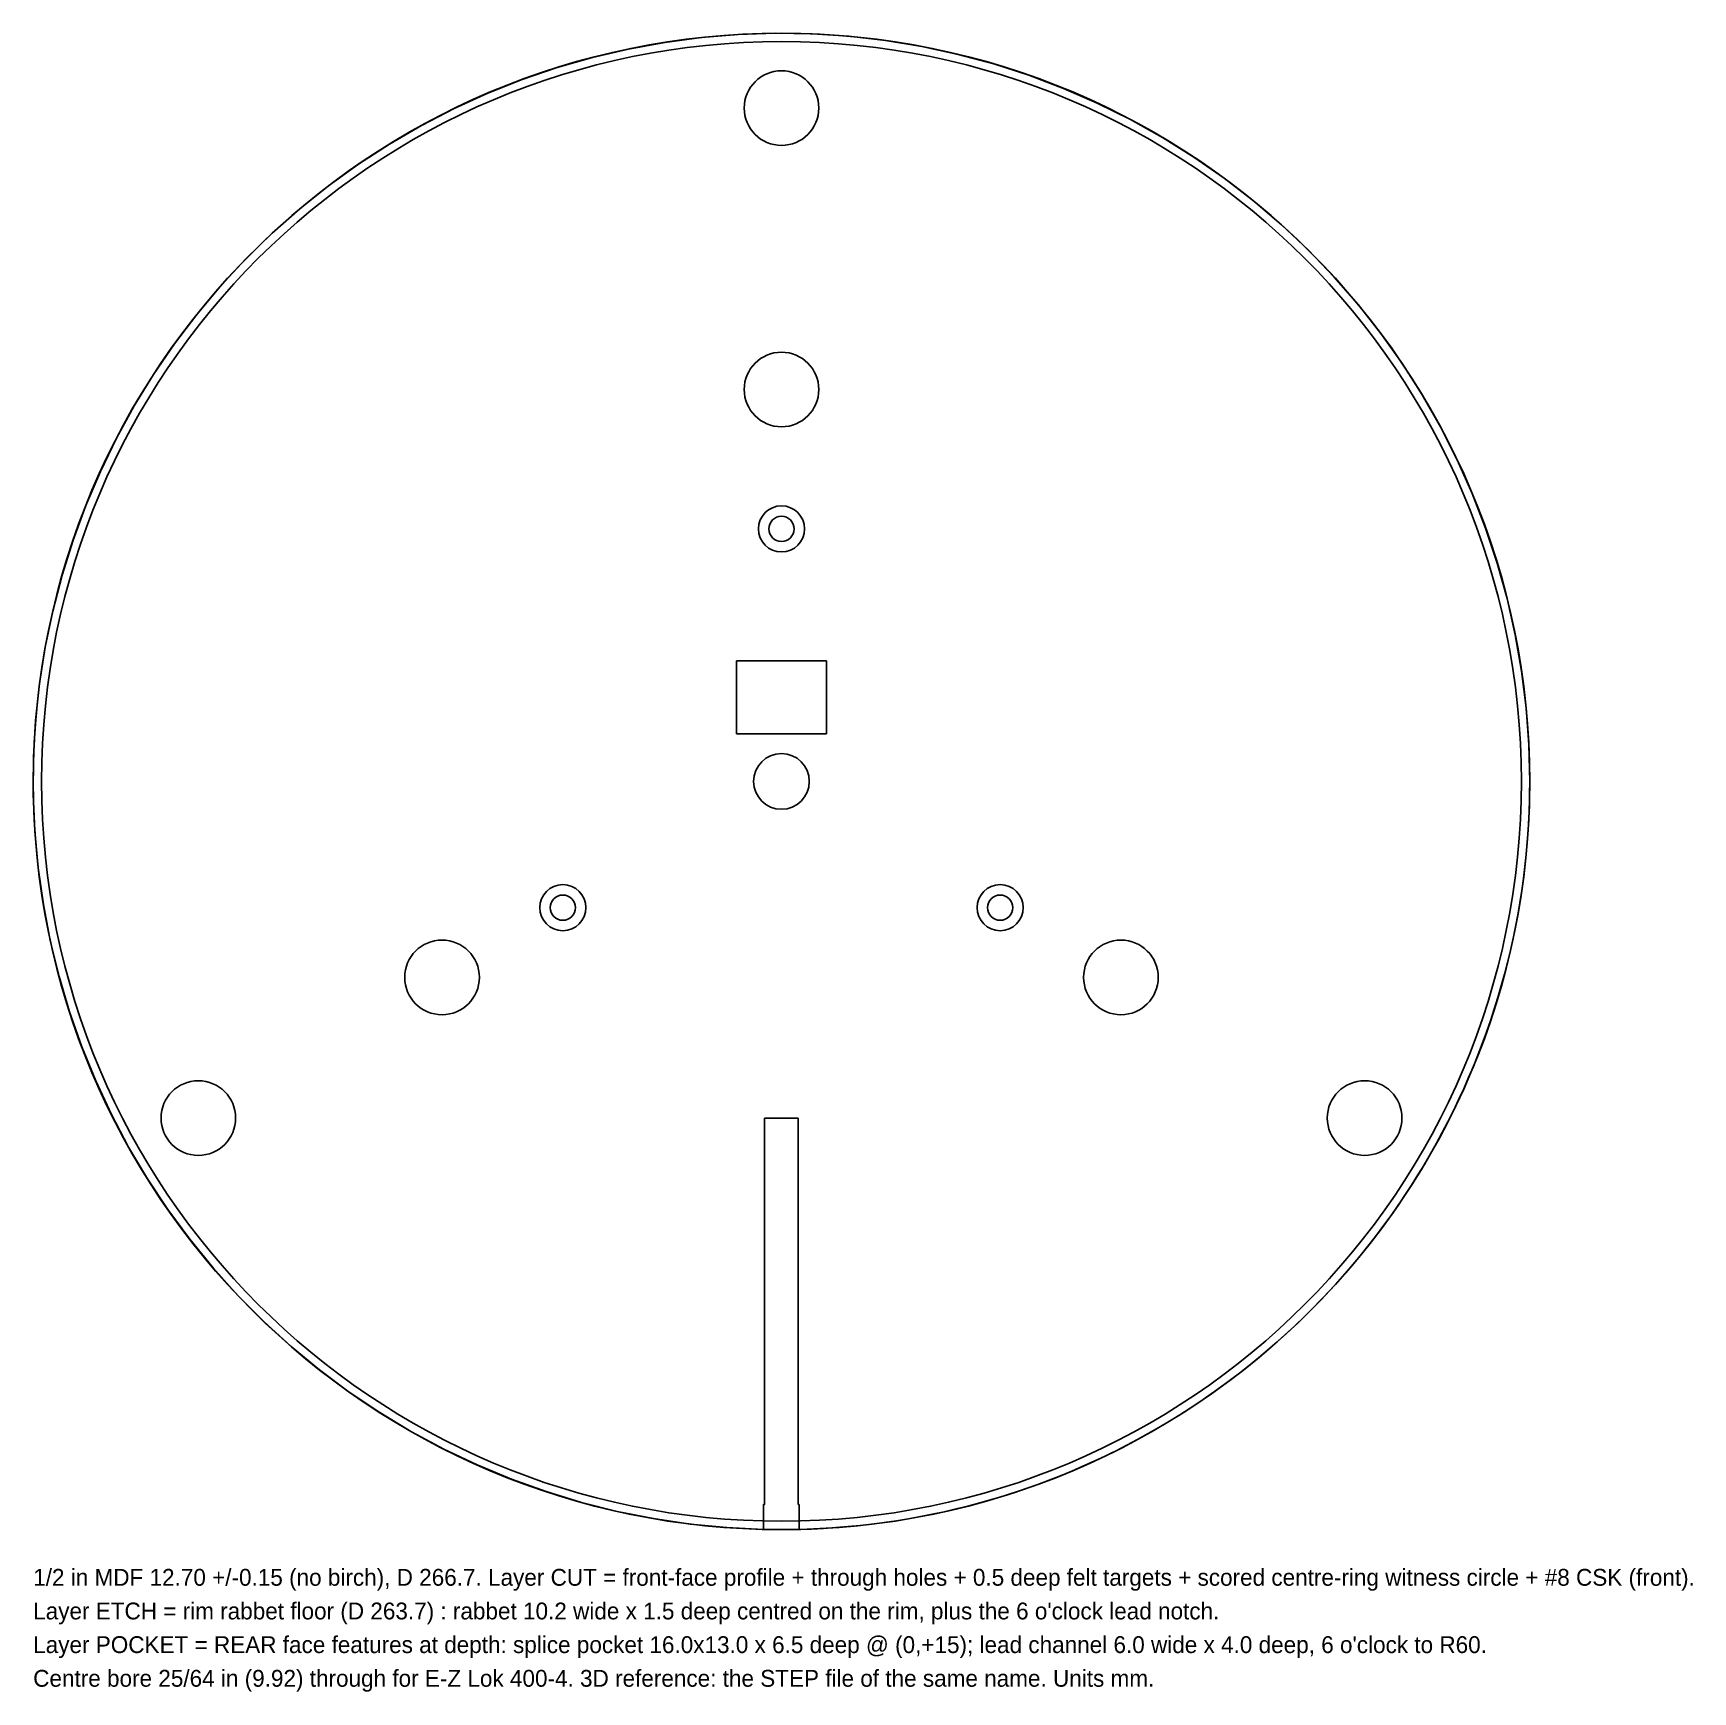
# Model space of a CAD drawing. Header units: millimetres. Extents: x -133 to 162, y -162 to 133.
import ezdxf

# ---------------------------------------------------------------- set-up
doc = ezdxf.new("R2010")
doc.units = ezdxf.units.MM
for name, color, linetype in [('CUT', 7, 'Continuous'), ('ETCH', 3, 'Continuous'), ('NOTES', 2, 'Continuous'), ('POCKET', 5, 'Continuous')]:
    doc.layers.add(name, color=color, linetype=linetype)

msp = doc.modelspace()

# ---------------------------------------------------------------- linework, layer by layer
at = {"layer": 'CUT'}
for centre, radius in [((0, 0), 133.35), ((0, 120), 6.65), ((0, 69.85), 6.65), ((0, 45), 4.11), ((0, 0), 4.96), ((-38.97, -22.5), 4.11), ((38.97, -22.5), 4.11), ((-60.49, -34.93), 6.65), ((60.49, -34.93), 6.65), ((-103.92, -60), 6.65), ((103.92, -60), 6.65)]:
    msp.add_circle(centre, radius, dxfattribs=at)
at = {"layer": 'ETCH'}
for centre, radius in [((0, 0), 131.85), ((0, 45), 2.25), ((0, 0), 4.96), ((-38.97, -22.5), 2.25), ((38.97, -22.5), 2.25)]:
    msp.add_circle(centre, radius, dxfattribs=at)
at = {"layer": 'POCKET'}
for points in [[(-3.18, -133.31), (-9.75, -132.99), (-16.3, -132.35), (-22.81, -131.39), (-29.26, -130.1), (-35.64, -128.5), (-41.94, -126.58), (-48.13, -124.36), (-54.21, -121.83), (-60.15, -119.01), (-65.95, -115.9), (-71.59, -112.5), (-77.05, -108.84), (-82.33, -104.9), (-87.4, -100.71), (-92.26, -96.28), (-96.9, -91.61), (-101.3, -86.72), (-105.46, -81.61), (-109.36, -76.31), (-112.99, -70.82), (-116.34, -65.16), (-119.42, -59.34), (-122.2, -53.38), (-124.68, -47.29), (-126.86, -41.08), (-128.74, -34.77), (-130.3, -28.38), (-131.54, -21.91), (-132.46, -15.4), (-133.06, -8.85), (-133.33, -2.27), (-133.28, 4.31), (-132.91, 10.88), (-132.21, 17.42), (-131.19, 23.92), (-129.85, 30.37), (-128.19, 36.74), (-126.22, 43.02), (-123.95, 49.19), (-121.37, 55.24), (-118.5, 61.16), (-115.33, 66.94), (-111.89, 72.54), (-108.18, 77.98), (-104.2, 83.22), (-99.96, 88.26), (-95.49, 93.08), (-90.78, 97.68), (-85.85, 102.04), (-80.71, 106.15), (-75.38, 110), (-69.86, 113.59), (-64.17, 116.89), (-58.33, 119.92), (-52.34, 122.65), (-46.22, 125.08), (-40, 127.21), (-33.67, 129.03), (-27.27, 130.53), (-20.79, 131.72), (-14.27, 132.58), (-7.71, 133.13), (-1.14, 133.35), (5.44, 133.24), (12.01, 132.81), (18.55, 132.05), (25.04, 130.98), (31.47, 129.58), (37.83, 127.87), (44.09, 125.85), (50.24, 123.52), (56.28, 120.89), (62.17, 117.97), (67.92, 114.76), (73.49, 111.27), (78.89, 107.51), (84.1, 103.48), (89.1, 99.21), (93.89, 94.69), (98.45, 89.95), (102.77, 84.98), (106.83, 79.81), (110.64, 74.44), (114.18, 68.89), (117.44, 63.17), (120.41, 57.3), (123.09, 51.29), (125.47, 45.16), (127.55, 38.91), (129.31, 32.57), (130.76, 26.15), (131.89, 19.67), (132.7, 13.14), (133.19, 6.58), (133.35, 0)], [(-8, 21.5), (-7.83, 21.5), (-7.66, 21.5), (-7.49, 21.5), (-7.33, 21.5), (-7.16, 21.5), (-6.99, 21.5), (-6.82, 21.5), (-6.65, 21.5), (-6.48, 21.5), (-6.32, 21.5), (-6.15, 21.5), (-5.98, 21.5), (-5.81, 21.5), (-5.64, 21.5), (-5.47, 21.5), (-5.31, 21.5), (-5.14, 21.5), (-4.97, 21.5), (-4.8, 21.5), (-4.63, 21.5), (-4.46, 21.5), (-4.29, 21.5), (-4.13, 21.5), (-3.96, 21.5), (-3.79, 21.5), (-3.62, 21.5), (-3.45, 21.5), (-3.28, 21.5), (-3.12, 21.5), (-2.95, 21.5), (-2.78, 21.5), (-2.61, 21.5), (-2.44, 21.5), (-2.27, 21.5), (-2.11, 21.5), (-1.94, 21.5), (-1.77, 21.5), (-1.6, 21.5), (-1.43, 21.5), (-1.26, 21.5), (-1.09, 21.5), (-0.93, 21.5), (-0.76, 21.5), (-0.59, 21.5), (-0.42, 21.5), (-0.25, 21.5), (-0.08, 21.5), (0.08, 21.5), (0.25, 21.5), (0.42, 21.5), (0.59, 21.5), (0.76, 21.5), (0.93, 21.5), (1.09, 21.5), (1.26, 21.5), (1.43, 21.5), (1.6, 21.5), (1.77, 21.5), (1.94, 21.5), (2.11, 21.5), (2.27, 21.5), (2.44, 21.5), (2.61, 21.5), (2.78, 21.5), (2.95, 21.5), (3.12, 21.5), (3.28, 21.5), (3.45, 21.5), (3.62, 21.5), (3.79, 21.5), (3.96, 21.5), (4.13, 21.5), (4.29, 21.5), (4.46, 21.5), (4.63, 21.5), (4.8, 21.5), (4.97, 21.5), (5.14, 21.5), (5.31, 21.5), (5.47, 21.5), (5.64, 21.5), (5.81, 21.5), (5.98, 21.5), (6.15, 21.5), (6.32, 21.5), (6.48, 21.5), (6.65, 21.5), (6.82, 21.5), (6.99, 21.5), (7.16, 21.5), (7.33, 21.5), (7.49, 21.5), (7.66, 21.5), (7.83, 21.5), (8, 21.5)], [(-8, 21.5), (-8, 21.36), (-8, 21.23), (-8, 21.09), (-8, 20.95), (-8, 20.82), (-8, 20.68), (-8, 20.54), (-8, 20.41), (-8, 20.27), (-8, 20.13), (-8, 19.99), (-8, 19.86), (-8, 19.72), (-8, 19.58), (-8, 19.45), (-8, 19.31), (-8, 19.17), (-8, 19.04), (-8, 18.9), (-8, 18.76), (-8, 18.63), (-8, 18.49), (-8, 18.35), (-8, 18.22), (-8, 18.08), (-8, 17.94), (-8, 17.81), (-8, 17.67), (-8, 17.53), (-8, 17.39), (-8, 17.26), (-8, 17.12), (-8, 16.98), (-8, 16.85), (-8, 16.71), (-8, 16.57), (-8, 16.44), (-8, 16.3), (-8, 16.16), (-8, 16.03), (-8, 15.89), (-8, 15.75), (-8, 15.62), (-8, 15.48), (-8, 15.34), (-8, 15.21), (-8, 15.07), (-8, 14.93), (-8, 14.79), (-8, 14.66), (-8, 14.52), (-8, 14.38), (-8, 14.25), (-8, 14.11), (-8, 13.97), (-8, 13.84), (-8, 13.7), (-8, 13.56), (-8, 13.43), (-8, 13.29), (-8, 13.15), (-8, 13.02), (-8, 12.88), (-8, 12.74), (-8, 12.61), (-8, 12.47), (-8, 12.33), (-8, 12.19), (-8, 12.06), (-8, 11.92), (-8, 11.78), (-8, 11.65), (-8, 11.51), (-8, 11.37), (-8, 11.24), (-8, 11.1), (-8, 10.96), (-8, 10.83), (-8, 10.69), (-8, 10.55), (-8, 10.42), (-8, 10.28), (-8, 10.14), (-8, 10.01), (-8, 9.87), (-8, 9.73), (-8, 9.59), (-8, 9.46), (-8, 9.32), (-8, 9.18), (-8, 9.05), (-8, 8.91), (-8, 8.77), (-8, 8.64), (-8, 8.5)], [(8, 21.5), (8, 21.36), (8, 21.23), (8, 21.09), (8, 20.95), (8, 20.82), (8, 20.68), (8, 20.54), (8, 20.41), (8, 20.27), (8, 20.13), (8, 19.99), (8, 19.86), (8, 19.72), (8, 19.58), (8, 19.45), (8, 19.31), (8, 19.17), (8, 19.04), (8, 18.9), (8, 18.76), (8, 18.63), (8, 18.49), (8, 18.35), (8, 18.22), (8, 18.08), (8, 17.94), (8, 17.81), (8, 17.67), (8, 17.53), (8, 17.39), (8, 17.26), (8, 17.12), (8, 16.98), (8, 16.85), (8, 16.71), (8, 16.57), (8, 16.44), (8, 16.3), (8, 16.16), (8, 16.03), (8, 15.89), (8, 15.75), (8, 15.62), (8, 15.48), (8, 15.34), (8, 15.21), (8, 15.07), (8, 14.93), (8, 14.79), (8, 14.66), (8, 14.52), (8, 14.38), (8, 14.25), (8, 14.11), (8, 13.97), (8, 13.84), (8, 13.7), (8, 13.56), (8, 13.43), (8, 13.29), (8, 13.15), (8, 13.02), (8, 12.88), (8, 12.74), (8, 12.61), (8, 12.47), (8, 12.33), (8, 12.19), (8, 12.06), (8, 11.92), (8, 11.78), (8, 11.65), (8, 11.51), (8, 11.37), (8, 11.24), (8, 11.1), (8, 10.96), (8, 10.83), (8, 10.69), (8, 10.55), (8, 10.42), (8, 10.28), (8, 10.14), (8, 10.01), (8, 9.87), (8, 9.73), (8, 9.59), (8, 9.46), (8, 9.32), (8, 9.18), (8, 9.05), (8, 8.91), (8, 8.77), (8, 8.64), (8, 8.5)], [(-8, 8.5), (-7.83, 8.5), (-7.66, 8.5), (-7.49, 8.5), (-7.33, 8.5), (-7.16, 8.5), (-6.99, 8.5), (-6.82, 8.5), (-6.65, 8.5), (-6.48, 8.5), (-6.32, 8.5), (-6.15, 8.5), (-5.98, 8.5), (-5.81, 8.5), (-5.64, 8.5), (-5.47, 8.5), (-5.31, 8.5), (-5.14, 8.5), (-4.97, 8.5), (-4.8, 8.5), (-4.63, 8.5), (-4.46, 8.5), (-4.29, 8.5), (-4.13, 8.5), (-3.96, 8.5), (-3.79, 8.5), (-3.62, 8.5), (-3.45, 8.5), (-3.28, 8.5), (-3.12, 8.5), (-2.95, 8.5), (-2.78, 8.5), (-2.61, 8.5), (-2.44, 8.5), (-2.27, 8.5), (-2.11, 8.5), (-1.94, 8.5), (-1.77, 8.5), (-1.6, 8.5), (-1.43, 8.5), (-1.26, 8.5), (-1.09, 8.5), (-0.93, 8.5), (-0.76, 8.5), (-0.59, 8.5), (-0.42, 8.5), (-0.25, 8.5), (-0.08, 8.5), (0.08, 8.5), (0.25, 8.5), (0.42, 8.5), (0.59, 8.5), (0.76, 8.5), (0.93, 8.5), (1.09, 8.5), (1.26, 8.5), (1.43, 8.5), (1.6, 8.5), (1.77, 8.5), (1.94, 8.5), (2.11, 8.5), (2.27, 8.5), (2.44, 8.5), (2.61, 8.5), (2.78, 8.5), (2.95, 8.5), (3.12, 8.5), (3.28, 8.5), (3.45, 8.5), (3.62, 8.5), (3.79, 8.5), (3.96, 8.5), (4.13, 8.5), (4.29, 8.5), (4.46, 8.5), (4.63, 8.5), (4.8, 8.5), (4.97, 8.5), (5.14, 8.5), (5.31, 8.5), (5.47, 8.5), (5.64, 8.5), (5.81, 8.5), (5.98, 8.5), (6.15, 8.5), (6.32, 8.5), (6.48, 8.5), (6.65, 8.5), (6.82, 8.5), (6.99, 8.5), (7.16, 8.5), (7.33, 8.5), (7.49, 8.5), (7.66, 8.5), (7.83, 8.5), (8, 8.5)], [(133.35, 0), (133.33, -2.17), (133.28, -4.34), (133.19, -6.51), (133.07, -8.68), (132.91, -10.85), (132.71, -13.01), (132.48, -15.17), (132.22, -17.32), (131.92, -19.47), (131.59, -21.62), (131.22, -23.76), (130.81, -25.89), (130.37, -28.02), (129.9, -30.14), (129.39, -32.25), (128.85, -34.35), (128.27, -36.45), (127.66, -38.53), (127.02, -40.6), (126.34, -42.67), (125.63, -44.72), (124.88, -46.76), (124.11, -48.78), (123.3, -50.8), (122.45, -52.8), (121.58, -54.79), (120.67, -56.76), (119.73, -58.72), (118.76, -60.66), (117.75, -62.58), (116.72, -64.49), (115.65, -66.39), (114.56, -68.26), (113.43, -70.12), (112.27, -71.95), (111.09, -73.77), (109.87, -75.57), (108.62, -77.35), (107.35, -79.11), (106.05, -80.85), (104.72, -82.56), (103.36, -84.26), (101.97, -85.93), (100.56, -87.58), (99.12, -89.2), (97.66, -90.81), (96.16, -92.38), (94.65, -93.94), (93.1, -95.47), (91.54, -96.97), (89.95, -98.45), (88.33, -99.9), (86.69, -101.32), (85.03, -102.72), (83.35, -104.09), (81.64, -105.44), (79.91, -106.75), (78.17, -108.04), (76.4, -109.3), (74.61, -110.53), (72.8, -111.73), (70.97, -112.9), (69.12, -114.04), (67.25, -115.15), (65.37, -116.23), (63.47, -117.28), (61.55, -118.3), (59.62, -119.28), (57.67, -120.24), (55.7, -121.16), (53.72, -122.05), (51.73, -122.91), (49.72, -123.74), (47.7, -124.53), (45.66, -125.29), (43.62, -126.02), (41.56, -126.71), (39.49, -127.37), (37.41, -127.99), (35.32, -128.59), (33.22, -129.15), (31.12, -129.67), (29, -130.16), (26.88, -130.61), (24.75, -131.03), (22.61, -131.42), (20.47, -131.77), (18.32, -132.09), (16.16, -132.37), (14.01, -132.61), (11.85, -132.82), (9.68, -133), (7.51, -133.14), (5.35, -133.24), (3.17, -133.31)], [(-3, -60), (-2.94, -60), (-2.87, -60), (-2.81, -60), (-2.75, -60), (-2.68, -60), (-2.62, -60), (-2.56, -60), (-2.49, -60), (-2.43, -60), (-2.37, -60), (-2.31, -60), (-2.24, -60), (-2.18, -60), (-2.12, -60), (-2.05, -60), (-1.99, -60), (-1.93, -60), (-1.86, -60), (-1.8, -60), (-1.74, -60), (-1.67, -60), (-1.61, -60), (-1.55, -60), (-1.48, -60), (-1.42, -60), (-1.36, -60), (-1.29, -60), (-1.23, -60), (-1.17, -60), (-1.11, -60), (-1.04, -60), (-0.98, -60), (-0.92, -60), (-0.85, -60), (-0.79, -60), (-0.73, -60), (-0.66, -60), (-0.6, -60), (-0.54, -60), (-0.47, -60), (-0.41, -60), (-0.35, -60), (-0.28, -60), (-0.22, -60), (-0.16, -60), (-0.09, -60), (-0.03, -60), (0.03, -60), (0.09, -60), (0.16, -60), (0.22, -60), (0.28, -60), (0.35, -60), (0.41, -60), (0.47, -60), (0.54, -60), (0.6, -60), (0.66, -60), (0.73, -60), (0.79, -60), (0.85, -60), (0.92, -60), (0.98, -60), (1.04, -60), (1.11, -60), (1.17, -60), (1.23, -60), (1.29, -60), (1.36, -60), (1.42, -60), (1.48, -60), (1.55, -60), (1.61, -60), (1.67, -60), (1.74, -60), (1.8, -60), (1.86, -60), (1.93, -60), (1.99, -60), (2.05, -60), (2.12, -60), (2.18, -60), (2.24, -60), (2.31, -60), (2.37, -60), (2.43, -60), (2.49, -60), (2.56, -60), (2.62, -60), (2.68, -60), (2.75, -60), (2.81, -60), (2.87, -60), (2.94, -60), (3, -60)], [(-3, -60), (-3, -60.72), (-3, -61.45), (-3, -62.17), (-3, -62.9), (-3, -63.62), (-3, -64.35), (-3, -65.07), (-3, -65.8), (-3, -66.52), (-3, -67.25), (-3, -67.97), (-3, -68.7), (-3, -69.42), (-3, -70.15), (-3, -70.87), (-3, -71.6), (-3, -72.32), (-3, -73.05), (-3, -73.77), (-3, -74.49), (-3, -75.22), (-3, -75.94), (-3, -76.67), (-3, -77.39), (-3, -78.12), (-3, -78.84), (-3, -79.57), (-3, -80.29), (-3, -81.02), (-3, -81.74), (-3, -82.47), (-3, -83.19), (-3, -83.92), (-3, -84.64), (-3, -85.37), (-3, -86.09), (-3, -86.82), (-3, -87.54), (-3, -88.26), (-3, -88.99), (-3, -89.71), (-3, -90.44), (-3, -91.16), (-3, -91.89), (-3, -92.61), (-3, -93.34), (-3, -94.06), (-3, -94.79), (-3, -95.51), (-3, -96.24), (-3, -96.96), (-3, -97.69), (-3, -98.41), (-3, -99.14), (-3, -99.86), (-3, -100.59), (-3, -101.31), (-3, -102.03), (-3, -102.76), (-3, -103.48), (-3, -104.21), (-3, -104.93), (-3, -105.66), (-3, -106.38), (-3, -107.11), (-3, -107.83), (-3, -108.56), (-3, -109.28), (-3, -110.01), (-3, -110.73), (-3, -111.46), (-3, -112.18), (-3, -112.91), (-3, -113.63), (-3, -114.36), (-3, -115.08), (-3, -115.8), (-3, -116.53), (-3, -117.25), (-3, -117.98), (-3, -118.7), (-3, -119.43), (-3, -120.15), (-3, -120.88), (-3, -121.6), (-3, -122.33), (-3, -123.05), (-3, -123.78), (-3, -124.5), (-3, -125.23), (-3, -125.95), (-3, -126.68), (-3, -127.4), (-3, -128.13), (-3, -128.85)], [(3, -60), (3, -60.72), (3, -61.45), (3, -62.17), (3, -62.9), (3, -63.62), (3, -64.35), (3, -65.07), (3, -65.8), (3, -66.52), (3, -67.25), (3, -67.97), (3, -68.7), (3, -69.42), (3, -70.15), (3, -70.87), (3, -71.6), (3, -72.32), (3, -73.05), (3, -73.77), (3, -74.49), (3, -75.22), (3, -75.94), (3, -76.67), (3, -77.39), (3, -78.12), (3, -78.84), (3, -79.57), (3, -80.29), (3, -81.02), (3, -81.74), (3, -82.47), (3, -83.19), (3, -83.92), (3, -84.64), (3, -85.37), (3, -86.09), (3, -86.82), (3, -87.54), (3, -88.26), (3, -88.99), (3, -89.71), (3, -90.44), (3, -91.16), (3, -91.89), (3, -92.61), (3, -93.34), (3, -94.06), (3, -94.79), (3, -95.51), (3, -96.24), (3, -96.96), (3, -97.69), (3, -98.41), (3, -99.14), (3, -99.86), (3, -100.59), (3, -101.31), (3, -102.03), (3, -102.76), (3, -103.48), (3, -104.21), (3, -104.93), (3, -105.66), (3, -106.38), (3, -107.11), (3, -107.83), (3, -108.56), (3, -109.28), (3, -110.01), (3, -110.73), (3, -111.46), (3, -112.18), (3, -112.91), (3, -113.63), (3, -114.36), (3, -115.08), (3, -115.8), (3, -116.53), (3, -117.25), (3, -117.98), (3, -118.7), (3, -119.43), (3, -120.15), (3, -120.88), (3, -121.6), (3, -122.33), (3, -123.05), (3, -123.78), (3, -124.5), (3, -125.23), (3, -125.95), (3, -126.68), (3, -127.4), (3, -128.13), (3, -128.85)], [(-3.18, -128.85), (-3.17, -128.85), (-3.17, -128.85), (-3.17, -128.85), (-3.17, -128.85), (-3.17, -128.85), (-3.16, -128.85), (-3.16, -128.85), (-3.16, -128.85), (-3.16, -128.85), (-3.16, -128.85), (-3.15, -128.85), (-3.15, -128.85), (-3.15, -128.85), (-3.15, -128.85), (-3.15, -128.85), (-3.15, -128.85), (-3.14, -128.85), (-3.14, -128.85), (-3.14, -128.85), (-3.14, -128.85), (-3.14, -128.85), (-3.13, -128.85), (-3.13, -128.85), (-3.13, -128.85), (-3.13, -128.85), (-3.13, -128.85), (-3.13, -128.85), (-3.12, -128.85), (-3.12, -128.85), (-3.12, -128.85), (-3.12, -128.85), (-3.12, -128.85), (-3.11, -128.85), (-3.11, -128.85), (-3.11, -128.85), (-3.11, -128.85), (-3.11, -128.85), (-3.11, -128.85), (-3.1, -128.85), (-3.1, -128.85), (-3.1, -128.85), (-3.1, -128.85), (-3.1, -128.85), (-3.09, -128.85), (-3.09, -128.85), (-3.09, -128.85), (-3.09, -128.85), (-3.09, -128.85), (-3.08, -128.85), (-3.08, -128.85), (-3.08, -128.85), (-3.08, -128.85), (-3.08, -128.85), (-3.08, -128.85), (-3.07, -128.85), (-3.07, -128.85), (-3.07, -128.85), (-3.07, -128.85), (-3.07, -128.85), (-3.06, -128.85), (-3.06, -128.85), (-3.06, -128.85), (-3.06, -128.85), (-3.06, -128.85), (-3.06, -128.85), (-3.05, -128.85), (-3.05, -128.85), (-3.05, -128.85), (-3.05, -128.85), (-3.05, -128.85), (-3.04, -128.85), (-3.04, -128.85), (-3.04, -128.85), (-3.04, -128.85), (-3.04, -128.85), (-3.04, -128.85), (-3.03, -128.85), (-3.03, -128.85), (-3.03, -128.85), (-3.03, -128.85), (-3.03, -128.85), (-3.02, -128.85), (-3.02, -128.85), (-3.02, -128.85), (-3.02, -128.85), (-3.02, -128.85), (-3.01, -128.85), (-3.01, -128.85), (-3.01, -128.85), (-3.01, -128.85), (-3.01, -128.85), (-3.01, -128.85), (-3, -128.85), (-3, -128.85), (-3, -128.85)], [(-3.18, -128.85), (-3.18, -128.9), (-3.18, -128.94), (-3.18, -128.99), (-3.18, -129.04), (-3.18, -129.08), (-3.18, -129.13), (-3.18, -129.18), (-3.18, -129.23), (-3.18, -129.27), (-3.18, -129.32), (-3.18, -129.37), (-3.18, -129.41), (-3.18, -129.46), (-3.18, -129.51), (-3.18, -129.55), (-3.18, -129.6), (-3.18, -129.65), (-3.18, -129.7), (-3.18, -129.74), (-3.18, -129.79), (-3.18, -129.84), (-3.18, -129.88), (-3.18, -129.93), (-3.18, -129.98), (-3.18, -130.02), (-3.18, -130.07), (-3.18, -130.12), (-3.18, -130.17), (-3.18, -130.21), (-3.18, -130.26), (-3.18, -130.31), (-3.18, -130.35), (-3.18, -130.4), (-3.18, -130.45), (-3.18, -130.49), (-3.18, -130.54), (-3.18, -130.59), (-3.18, -130.63), (-3.18, -130.68), (-3.18, -130.73), (-3.18, -130.78), (-3.18, -130.82), (-3.18, -130.87), (-3.18, -130.92), (-3.18, -130.96), (-3.18, -131.01), (-3.18, -131.06), (-3.18, -131.1), (-3.18, -131.15), (-3.18, -131.2), (-3.18, -131.25), (-3.18, -131.29), (-3.18, -131.34), (-3.18, -131.39), (-3.18, -131.43), (-3.18, -131.48), (-3.18, -131.53), (-3.18, -131.57), (-3.18, -131.62), (-3.18, -131.67), (-3.18, -131.72), (-3.18, -131.76), (-3.18, -131.81), (-3.18, -131.86), (-3.18, -131.9), (-3.18, -131.95), (-3.18, -132), (-3.18, -132.04), (-3.18, -132.09), (-3.18, -132.14), (-3.18, -132.18), (-3.18, -132.23), (-3.18, -132.28), (-3.18, -132.33), (-3.18, -132.37), (-3.18, -132.42), (-3.18, -132.47), (-3.18, -132.51), (-3.18, -132.56), (-3.18, -132.61), (-3.18, -132.65), (-3.18, -132.7), (-3.18, -132.75), (-3.18, -132.8), (-3.18, -132.84), (-3.18, -132.89), (-3.18, -132.94), (-3.18, -132.98), (-3.18, -133.03), (-3.18, -133.08), (-3.18, -133.12), (-3.18, -133.17), (-3.18, -133.22), (-3.18, -133.27), (-3.18, -133.31)], [(3, -128.85), (3, -128.85), (3, -128.85), (3.01, -128.85), (3.01, -128.85), (3.01, -128.85), (3.01, -128.85), (3.01, -128.85), (3.01, -128.85), (3.02, -128.85), (3.02, -128.85), (3.02, -128.85), (3.02, -128.85), (3.02, -128.85), (3.03, -128.85), (3.03, -128.85), (3.03, -128.85), (3.03, -128.85), (3.03, -128.85), (3.04, -128.85), (3.04, -128.85), (3.04, -128.85), (3.04, -128.85), (3.04, -128.85), (3.04, -128.85), (3.05, -128.85), (3.05, -128.85), (3.05, -128.85), (3.05, -128.85), (3.05, -128.85), (3.06, -128.85), (3.06, -128.85), (3.06, -128.85), (3.06, -128.85), (3.06, -128.85), (3.06, -128.85), (3.07, -128.85), (3.07, -128.85), (3.07, -128.85), (3.07, -128.85), (3.07, -128.85), (3.08, -128.85), (3.08, -128.85), (3.08, -128.85), (3.08, -128.85), (3.08, -128.85), (3.08, -128.85), (3.09, -128.85), (3.09, -128.85), (3.09, -128.85), (3.09, -128.85), (3.09, -128.85), (3.1, -128.85), (3.1, -128.85), (3.1, -128.85), (3.1, -128.85), (3.1, -128.85), (3.11, -128.85), (3.11, -128.85), (3.11, -128.85), (3.11, -128.85), (3.11, -128.85), (3.11, -128.85), (3.12, -128.85), (3.12, -128.85), (3.12, -128.85), (3.12, -128.85), (3.12, -128.85), (3.13, -128.85), (3.13, -128.85), (3.13, -128.85), (3.13, -128.85), (3.13, -128.85), (3.13, -128.85), (3.14, -128.85), (3.14, -128.85), (3.14, -128.85), (3.14, -128.85), (3.14, -128.85), (3.15, -128.85), (3.15, -128.85), (3.15, -128.85), (3.15, -128.85), (3.15, -128.85), (3.15, -128.85), (3.16, -128.85), (3.16, -128.85), (3.16, -128.85), (3.16, -128.85), (3.16, -128.85), (3.17, -128.85), (3.17, -128.85), (3.17, -128.85), (3.17, -128.85), (3.17, -128.85), (3.17, -128.85)], [(3.17, -128.85), (3.17, -128.9), (3.17, -128.94), (3.17, -128.99), (3.17, -129.04), (3.17, -129.08), (3.17, -129.13), (3.17, -129.18), (3.17, -129.23), (3.17, -129.27), (3.17, -129.32), (3.17, -129.37), (3.17, -129.41), (3.17, -129.46), (3.17, -129.51), (3.17, -129.55), (3.17, -129.6), (3.17, -129.65), (3.17, -129.7), (3.17, -129.74), (3.17, -129.79), (3.17, -129.84), (3.17, -129.88), (3.17, -129.93), (3.17, -129.98), (3.17, -130.02), (3.17, -130.07), (3.17, -130.12), (3.17, -130.17), (3.17, -130.21), (3.17, -130.26), (3.17, -130.31), (3.17, -130.35), (3.17, -130.4), (3.17, -130.45), (3.17, -130.49), (3.17, -130.54), (3.17, -130.59), (3.17, -130.63), (3.17, -130.68), (3.17, -130.73), (3.17, -130.78), (3.17, -130.82), (3.17, -130.87), (3.17, -130.92), (3.17, -130.96), (3.17, -131.01), (3.17, -131.06), (3.17, -131.1), (3.17, -131.15), (3.17, -131.2), (3.17, -131.25), (3.17, -131.29), (3.17, -131.34), (3.17, -131.39), (3.17, -131.43), (3.17, -131.48), (3.17, -131.53), (3.17, -131.57), (3.17, -131.62), (3.17, -131.67), (3.17, -131.72), (3.17, -131.76), (3.17, -131.81), (3.17, -131.86), (3.17, -131.9), (3.17, -131.95), (3.17, -132), (3.17, -132.04), (3.17, -132.09), (3.17, -132.14), (3.17, -132.18), (3.17, -132.23), (3.17, -132.28), (3.17, -132.33), (3.17, -132.37), (3.17, -132.42), (3.17, -132.47), (3.17, -132.51), (3.17, -132.56), (3.17, -132.61), (3.17, -132.65), (3.17, -132.7), (3.17, -132.75), (3.17, -132.8), (3.17, -132.84), (3.17, -132.89), (3.17, -132.94), (3.17, -132.98), (3.17, -133.03), (3.17, -133.08), (3.17, -133.12), (3.17, -133.17), (3.17, -133.22), (3.17, -133.27), (3.17, -133.31)]]:
    msp.add_lwpolyline(points, dxfattribs=at)
for centre, radius in [((0, 45), 2.25), ((0, 0), 4.96), ((-38.97, -22.5), 2.25), ((38.97, -22.5), 2.25)]:
    msp.add_circle(centre, radius, dxfattribs=at)

# ---------------------------------------------------------------- texts
at = {"layer": 'NOTES'}
for s, p in [('1/2 in MDF 12.70 +/-0.15 (no birch), D 266.7. Layer CUT = front-face profile + through holes + 0.5 deep felt targets + scored centre-ring witness circle + #8 CSK (front).', (-133.35, -143.35)), ("Layer ETCH = rim rabbet floor (D 263.7) : rabbet 10.2 wide x 1.5 deep centred on the rim, plus the 6 o'clock lead notch.", (-133.35, -149.35)), ("Layer POCKET = REAR face features at depth: splice pocket 16.0x13.0 x 6.5 deep @ (0,+15); lead channel 6.0 wide x 4.0 deep, 6 o'clock to R60.", (-133.35, -155.35)), ('Centre bore 25/64 in (9.92) through for E-Z Lok 400-4. 3D reference: the STEP file of the same name. Units mm.', (-133.35, -161.35))]:
    msp.add_text(s, height=3, dxfattribs=at).set_placement(p)

doc.saveas('drawing.dxf')
